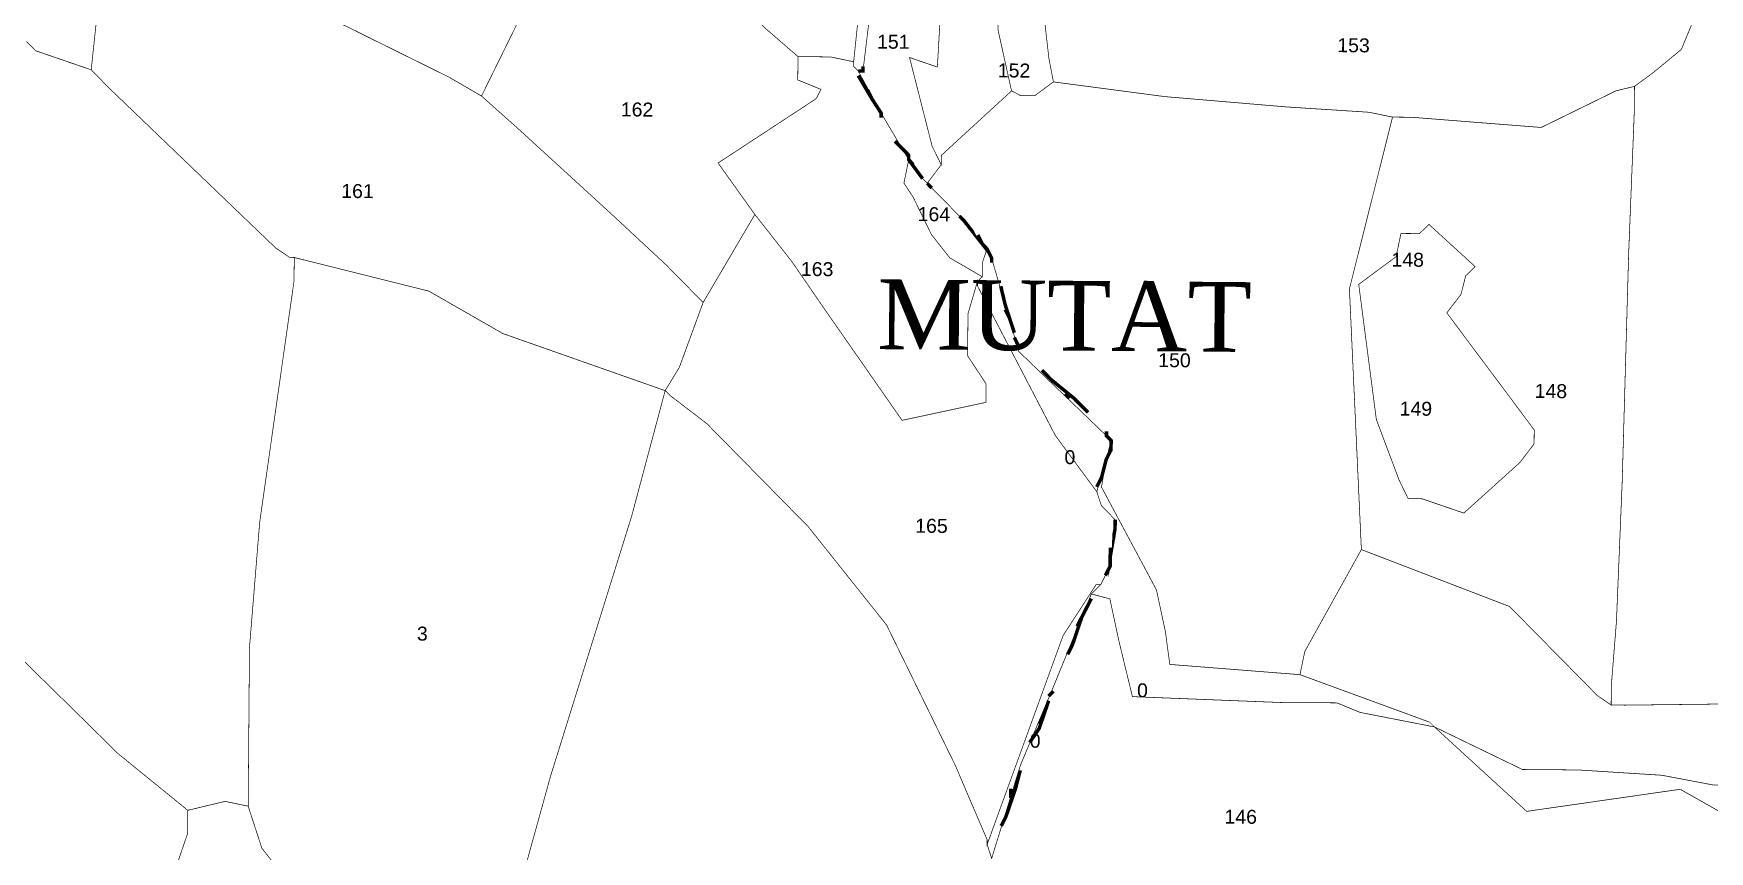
# Model space of a CAD drawing. Header units: metres. Extents: x 326467 to 340077, y 1811030 to 1824953.
# Drawn here: x 337316 to 338773, y 1822821 to 1823532 of the extents above; entities that cross this region are included whole.
import ezdxf

# ---------------------------------------------------------------- set-up
doc = ezdxf.new("R2010")
doc.units = ezdxf.units.M
doc.header["$MEASUREMENT"] = 0
for name, color, linetype in [('SURVEY NO.', 7, 'Continuous'), ('SURVEY PLOT BOUNDARY', 35, 'Continuous'), ('VILLAGE BOUNDARY', 212, 'Continuous'), ('VILLAGE NAME', 3, 'Continuous')]:
    doc.layers.add(name, color=color, linetype=linetype)
doc.styles.add('PDF Arial', font='arial.ttf')
doc.styles.get("Standard").update_dxf_attribs({"font": 'times.ttf'})

# ---------------------------------------------------------------- blocks, each defined once
blk = doc.blocks.new('16')
at = {"layer": 'SURVEY PLOT BOUNDARY', "lineweight": 18, "const_width": 0.606}
for points in [[(338058.4, 1823676.7), (338036.9, 1823499), (338032.8, 1823499), (338028.8, 1823503.1), (338028.8, 1823507.1), (338037.6, 1823592)], [(337762.7, 1823594.1), (337705.2, 1823477.3), (337677, 1823493.7), (337544.1, 1823559.4)], [(338802.1, 1823646.7), (338748.5, 1823517.8), (338724.1, 1823497.7), (338707.8, 1823485.7), (338691.6, 1823481.8), (338626.7, 1823450), (338513.6, 1823458.9), (338497.4, 1823459), (338477.2, 1823463.2), (338404.5, 1823467.9), (338299.5, 1823476.8), (338202.5, 1823489.6), (338198.6, 1823509.9), (338194.9, 1823542.3)], [(338154.4, 1823534.5), (338166.1, 1823481.8), (338105, 1823425.7), (338105, 1823417.6), (338097, 1823433.8), (338077.4, 1823510.8), (338101.6, 1823502.5), (338106.2, 1823583.4)], [(338909.9, 1822950.5), (338699.6, 1822948), (338687.5, 1822948.1), (338687.6, 1822964.3), (338692.1, 1823020.9), (338697.1, 1823142.1), (338702.7, 1823340.2), (338707.7, 1823465.5), (338707.8, 1823485.7), (338724.1, 1823497.7), (338748.5, 1823517.8), (338802.1, 1823646.7)], [(337298.6, 1823702.8), (337322.7, 1823682.4), (337383, 1823641.5), (337395.1, 1823637.4), (337386.8, 1823601), (337370.1, 1823540.5), (337365.8, 1823500.1), (337341.6, 1823508.4), (337317.4, 1823516.7), (337309.4, 1823524.8)], [(337952.2, 1823536), (337980.4, 1823511.6), (337980.2, 1823491.3), (338000.4, 1823483.1), (337996.2, 1823475), (337910.9, 1823419.1), (337942.9, 1823374.4), (337897.9, 1823297.9), (337865.8, 1823330.5), (337817.6, 1823375.3), (337737.3, 1823448.7), (337705.2, 1823477.3), (337762.7, 1823594.1)], [(337309.4, 1823524.8), (337317.4, 1823516.7), (337341.6, 1823508.4), (337365.8, 1823500.1), (337381.8, 1823483.8), (337526.3, 1823345.2), (337538.4, 1823337.1), (337542.4, 1823337), (337542.3, 1823328.9), (337542.2, 1823316.8), (337512.3, 1823106.8), (337503.4, 1822997.7), (337503.3, 1822981.5), (337502.3, 1822860.2), (337482.2, 1822864.4), (337449.8, 1822856.6), (337389.5, 1822905.6), (337269.1, 1823023.8)], [(338520.9, 1823357.8), (338520.9, 1823357.8)], [(337530.2, 1822803.4), (337514.2, 1822823.7), (337502.3, 1822860.2), (337503.3, 1822981.5), (337503.4, 1822997.7), (337512.3, 1823106.8), (337542.2, 1823316.8), (337542.3, 1823328.9), (337542.4, 1823337), (337659.4, 1823307.8), (337723.8, 1823270.9), (337864.9, 1823221.3), (337835.8, 1823112.4), (337765.3, 1822886.5), (337736.2, 1822781.6)], [(337736.2, 1822781.6), (337765.3, 1822886.5), (337835.8, 1823112.4), (337864.9, 1823221.3), (337868.9, 1823217.3), (337901.1, 1823192.7), (337989.3, 1823103.1), (338057.4, 1823017.7), (338117.1, 1822895.9), (338144.9, 1822831), (338144.9, 1822827), (338148.8, 1822814.8)], [(338783.8, 1822854.4), (338747.6, 1822874.9), (338614, 1822855.7), (338533.8, 1822929.1), (338469.2, 1822941.7), (338449, 1822950), (338400.5, 1822950.3), (338271.2, 1822955.4), (338259.4, 1823004), (338251.6, 1823040.4), (338235.5, 1823044.6), (338243.6, 1823052.6), (338251.8, 1823068.7), (338256.2, 1823109.1), (338244.2, 1823121.4), (338240.2, 1823133.5), (338248.5, 1823161.8), (338244.3, 1823137.5), (338292.1, 1823048.2), (338299.9, 1823011.8), (338303.7, 1822983.4), (338416.9, 1822974.5), (338529.7, 1822933.2), (338533.8, 1822929.1), (338610.3, 1822892.1), (338658.8, 1822891.7), (338731.5, 1822887.1), (338775.9, 1822878.7)], [(339046.2, 1822807.9), (338953.9, 1822893.5), (338820.4, 1822878.4), (338775.9, 1822878.7), (338731.5, 1822887.1), (338658.8, 1822891.7), (338610.3, 1822892.1), (338533.8, 1822929.1), (338529.7, 1822933.2), (338416.9, 1822974.5), (338421.1, 1822994.7), (338470.3, 1823083.2), (338599.2, 1823033.7), (338675.5, 1822956.3), (338687.5, 1822948.1), (338699.6, 1822948), (338909.9, 1822950.5), (338934.2, 1822954.3), (338998.9, 1822965.9), (339083, 1822852.1), (339204.1, 1822830.9), (339220.2, 1822830.8), (339333.6, 1822854.2), (339369.6, 1822805.4)], [(338148.8, 1822814.8), (338173.7, 1822895.5), (338202.5, 1822964), (338235.5, 1823044.6), (338251.6, 1823040.4), (338259.4, 1823004), (338271.2, 1822955.4), (338400.5, 1822950.3), (338449, 1822950), (338469.2, 1822941.7), (338533.8, 1822929.1), (338614, 1822855.7), (338747.6, 1822874.9), (338783.8, 1822854.4), (338937.6, 1822869.4), (338977.8, 1822840.8), (338940.6, 1822744)]]:
    blk.add_lwpolyline(points, dxfattribs=at)
for points in [[(337912.9, 1823681.9), (337929.1, 1823673.7), (337953.1, 1823649.2), (337965.1, 1823628.9), (338037.9, 1823640.5), (338041.8, 1823620.3), (338037.6, 1823592), (338028.8, 1823507.1), (338008.7, 1823511.3), (337988.4, 1823511.5), (337980.4, 1823511.6), (337952.2, 1823536), (337904.1, 1823584.9), (337896.1, 1823593.1), (337888, 1823597.2), (337892.4, 1823633.5), (337896.5, 1823649.7), (337908.9, 1823686)], [(338106.2, 1823583.4), (338101.6, 1823502.5), (338077.4, 1823510.8), (338097, 1823433.8), (338105, 1823417.6), (338092.7, 1823401.5), (338088.7, 1823405.6), (338076.7, 1823421.9), (338052.7, 1823462.5), (338032.8, 1823499), (338036.9, 1823499), (338058.4, 1823676.7), (338119, 1823660.1), (338110.8, 1823648), (338098.2, 1823591.5), (338094.2, 1823591.5)], [(337395.1, 1823637.4), (337499.8, 1823575.9), (337499.8, 1823584), (337528, 1823571.7), (337544.1, 1823559.4), (337677, 1823493.7), (337705.2, 1823477.3), (337737.3, 1823448.7), (337817.6, 1823375.3), (337865.8, 1823330.5), (337897.9, 1823297.9), (337877.2, 1823241.5), (337864.9, 1823221.3), (337723.8, 1823270.9), (337659.4, 1823307.8), (337542.4, 1823337), (337538.4, 1823337.1), (337526.3, 1823345.2), (337381.8, 1823483.8), (337365.8, 1823500.1), (337370.1, 1823540.5), (337386.8, 1823601)], [(338166.1, 1823481.8), (338154.4, 1823534.5), (338154.5, 1823550.6), (338150.5, 1823558.8), (338142.5, 1823562.9), (338158.7, 1823566.8), (338162.7, 1823562.7), (338170.8, 1823570.7), (338182.9, 1823562.6), (338190.9, 1823550.4), (338194.9, 1823542.3), (338198.6, 1823509.9), (338202.5, 1823489.6), (338186.3, 1823477.6), (338174.1, 1823477.7)], [(338028.8, 1823507.1), (338028.8, 1823503.1), (338032.8, 1823499), (338052.7, 1823462.5), (338076.7, 1823421.9), (338072.5, 1823401.7), (338080.5, 1823389.5), (338096.4, 1823357), (338112.4, 1823336.7), (338140.6, 1823320.3), (338136.5, 1823316.3), (338128.2, 1823288), (338127.9, 1823251.6), (338143.9, 1823227.3), (338143.8, 1823211.1), (338070.9, 1823195.5), (338002.9, 1823293), (337974.9, 1823333.7), (337942.9, 1823374.4), (337910.9, 1823419.1), (337996.2, 1823475), (338000.4, 1823483.1), (337980.2, 1823491.3), (337980.4, 1823511.6), (337988.4, 1823511.5), (338008.7, 1823511.3)], [(338497.4, 1823459), (338459.9, 1823309.7), (338470.3, 1823083.2), (338421.1, 1822994.7), (338416.9, 1822974.5), (338303.7, 1822983.4), (338299.9, 1823011.8), (338292.1, 1823048.2), (338244.3, 1823137.5), (338248.5, 1823161.8), (338252.7, 1823177.9), (338248.7, 1823182), (338172.4, 1823255.3), (338148.8, 1823336.4), (338144.8, 1823344.5), (338120.8, 1823373), (338092.7, 1823401.5), (338105, 1823417.6), (338105, 1823425.7), (338166.1, 1823481.8), (338174.1, 1823477.7), (338186.3, 1823477.6), (338202.5, 1823489.6), (338299.5, 1823476.8), (338404.5, 1823467.9), (338477.2, 1823463.2)], [(338707.7, 1823465.5), (338702.7, 1823340.2), (338697.1, 1823142.1), (338692.1, 1823020.9), (338687.6, 1822964.3), (338687.5, 1822948.1), (338675.5, 1822956.3), (338599.2, 1823033.7), (338470.3, 1823083.2), (338459.9, 1823309.7), (338497.4, 1823459), (338513.6, 1823458.9), (338626.7, 1823450), (338691.6, 1823481.8), (338707.8, 1823485.7)], [(338140.6, 1823320.3), (338112.4, 1823336.7), (338096.4, 1823357), (338080.5, 1823389.5), (338072.5, 1823401.7), (338076.7, 1823421.9), (338088.7, 1823405.6), (338092.7, 1823401.5), (338120.8, 1823373), (338144.8, 1823344.5), (338140.7, 1823332.4)], [(338136.5, 1823316.3), (338136.5, 1823312.2), (338204.2, 1823182.3), (338240.2, 1823133.5), (338244.2, 1823121.4), (338256.2, 1823109.1), (338251.8, 1823068.7), (338243.6, 1823052.6), (338239.6, 1823052.7), (338210.9, 1823008.4), (338144.9, 1822827), (338144.9, 1822831), (338117.1, 1822895.9), (338057.4, 1823017.7), (337989.3, 1823103.1), (337901.1, 1823192.7), (337868.9, 1823217.3), (337864.9, 1823221.3), (337877.2, 1823241.5), (337897.9, 1823297.9), (337942.9, 1823374.4), (337974.9, 1823333.7), (338002.9, 1823293), (338070.9, 1823195.5), (338143.8, 1823211.1), (338143.9, 1823227.3), (338127.9, 1823251.6), (338128.2, 1823288)], [(338520.9, 1823357.8), (338529, 1823365.8), (338569.2, 1823329.1), (338561, 1823321.1), (338556.9, 1823304.9), (338544.6, 1823288.9), (338620.6, 1823187.2), (338620.5, 1823175.1), (338608.3, 1823159), (338559.4, 1823114.9), (338523.2, 1823127.3), (338511, 1823127.4), (338503.1, 1823143.6), (338483.3, 1823196.3), (338468, 1823313.7), (338500.5, 1823337.7), (338504.7, 1823357.9)], [(338520.9, 1823357.8), (338504.7, 1823357.9), (338500.5, 1823337.7), (338468, 1823313.7), (338483.3, 1823196.3), (338503.1, 1823143.6), (338511, 1823127.4), (338523.2, 1823127.3), (338559.4, 1823114.9), (338608.3, 1823159), (338620.5, 1823175.1), (338620.6, 1823187.2), (338544.6, 1823288.9), (338556.9, 1823304.9), (338561, 1823321.1), (338569.2, 1823329.1), (338529, 1823365.8)], [(338248.5, 1823161.8), (338240.2, 1823133.5), (338204.2, 1823182.3), (338136.5, 1823312.2), (338136.5, 1823316.3), (338140.6, 1823320.3), (338140.7, 1823332.4), (338144.8, 1823344.5), (338148.8, 1823336.4), (338172.4, 1823255.3), (338248.7, 1823182), (338252.7, 1823177.9)], [(337449.8, 1822856.6), (337449.6, 1822836.4), (337441.3, 1822812.2), (337465.3, 1822771.6), (337465.2, 1822767.5), (337461.1, 1822759.5), (337350.8, 1822610.7), (337314, 1822550.3), (337297.6, 1822526.2), (337289.6, 1822538.4), (337253.9, 1822619.5), (337182.2, 1822765.7), (337126.7, 1822899.5), (337034, 1822940.7), (336869, 1823034.9), (336995.5, 1823191.7), (336999.6, 1823195.7), (337027.7, 1823175.2), (337188.8, 1823089.1), (337200.9, 1823089), (337269.1, 1823023.8), (337389.5, 1822905.6)], [(338235.5, 1823044.6), (338202.5, 1822964), (338173.7, 1822895.5), (338148.8, 1822814.8), (338144.9, 1822827), (338210.9, 1823008.4), (338239.6, 1823052.7), (338243.6, 1823052.6)], [(337465.2, 1822767.5), (337465.3, 1822771.6), (337441.3, 1822812.2), (337449.6, 1822836.4), (337449.8, 1822856.6), (337482.2, 1822864.4), (337502.3, 1822860.2), (337514.2, 1822823.7), (337530.2, 1822803.4), (337538.2, 1822791.2), (337534, 1822775.1), (337505.7, 1822767.2), (337489.4, 1822755.2), (337473.3, 1822759.4)]]:
    blk.add_lwpolyline(points, close=True, dxfattribs=at)
at = {"layer": 'VILLAGE BOUNDARY', "lineweight": 50, "const_width": 3.03}
for points in [[(338036.9, 1823503), (338036.9, 1823499), (338032.8, 1823499)], [(338044.8, 1823474.7), (338032.8, 1823495)], [(338040.8, 1823482.8), (338044.8, 1823474.7), (338052.7, 1823462.5), (338052.7, 1823458.4)], [(338064.7, 1823438.1), (338076.7, 1823425.9), (338076.7, 1823421.9), (338088.7, 1823405.6)], [(338080.7, 1823417.8), (338076.7, 1823421.9), (338076.7, 1823425.9)], [(338096.7, 1823397.4), (338092.7, 1823401.5)], [(338120.8, 1823373), (338124.8, 1823368.9), (338140.8, 1823348.6), (338136.8, 1823356.7)], [(338148.8, 1823332.4), (338148.8, 1823336.4), (338144.8, 1823344.5), (338140.8, 1823348.6)], [(338156.7, 1823312.1), (338160.6, 1823295.9), (338168.5, 1823271.6)], [(338164.6, 1823283.7), (338160.6, 1823291.8)], [(338172.5, 1823259.4), (338168.5, 1823267.5)], [(338192.5, 1823239), (338200.5, 1823230.9), (338220.6, 1823214.5), (338232.7, 1823202.3)], [(338212.6, 1823218.6), (338216.6, 1823214.6)], [(338248.7, 1823186), (338248.7, 1823182), (338252.7, 1823177.9), (338252.6, 1823169.8), (338248.5, 1823161.8), (338244.3, 1823145.6), (338240.2, 1823137.6)], [(338248.5, 1823161.8), (338252.6, 1823169.8)], [(338256.2, 1823109.1), (338256.1, 1823101.1), (338251.9, 1823076.8), (338252, 1823084.9)], [(338247.7, 1823060.7), (338251.8, 1823068.7), (338251.9, 1823076.8)], [(338235.5, 1823040.6), (338227.2, 1823024.5), (338219, 1823000.3), (338214.9, 1822992.2)], [(338223.1, 1823016.4), (338227.2, 1823024.5)], [(338181.9, 1822915.6), (338190.1, 1822927.7), (338198.4, 1822951.9)], [(338202.5, 1822960), (338198.4, 1822955.9)], [(338194.2, 1822939.8), (338190.1, 1822931.7)], [(338173.7, 1822891.4), (338169.5, 1822875.3), (338161.2, 1822851.1), (338157.1, 1822843)], [(338165.4, 1822867.2), (338165.5, 1822875.3)]]:
    blk.add_lwpolyline(points, dxfattribs=at)
at = {"layer": 'SURVEY NO.', "attachment_point": 7, "rotation": 359.5579, "style": 'PDF Arial'}
for s, insert, char_height in [('151', (338049.1, 1823518.4), 12.13), ('153', (338449.3, 1823515.3), 12.13), ('152', (338154.1, 1823493.4), 12.13), ('162', (337826.3, 1823459.5), 12.13), ('161', (337583.2, 1823388.6), 12.13), ('164', (338084.4, 1823368.5), 12.13), ('148', (338496.4, 1823329), 12.13), ('163', (337982.9, 1823320.8), 12.13), ('150', (338293.6, 1823241.6), 12.13), ('148', (338620.9, 1823214.8), 12.13), ('149', (338503.5, 1823199.5), 12.13), ('0', (338212.1, 1823157.3), 12.1), ('165', (338082.3, 1823097.7), 12.13), ('3', (337649, 1823004), 12.1), ('0', (338275.2, 1822954.7), 12.1), ('0', (338181.9, 1822910.9), 12.1), ('146', (338351.2, 1822844.9), 12.13)]:
    blk.add_mtext(s, dxfattribs=dict(at, insert=insert, char_height=char_height))
at = {"layer": 'VILLAGE NAME', "insert": (338049.1, 1823256.5), "char_height": 60.64, "attachment_point": 7, "rotation": 359.5579}
blk.add_mtext('MUTAT', dxfattribs=at)

msp = doc.modelspace()

# ---------------------------------------------------------------- block references
msp.add_blockref('16', (0, 0))

doc.saveas('drawing.dxf')
